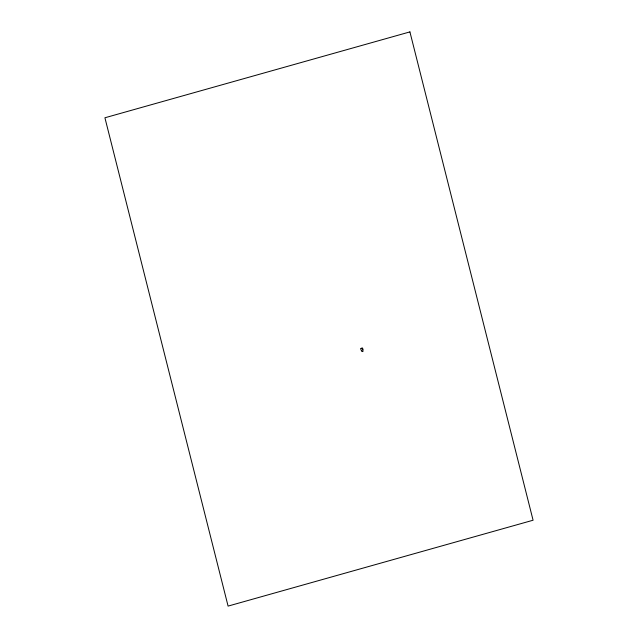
<?xml version="1.0" encoding="UTF-8"?>
<svg xmlns="http://www.w3.org/2000/svg" width="638" height="638" viewBox="0 0 638 638"><rect width="100%" height="100%" fill="white"/><g stroke="black" fill="none" stroke-linecap="round" stroke-linejoin="round"><path stroke-width="0.96" d="M361.012 348.46L360.789 348.978A3.724 3.19 -20.1 0 0 361.387 350.461L361.794 350.988M361.706 350.884L361.874 351.075A1.739 1.491 -20.1 0 0 362.583 351.618M362.942 349.608L362.878 349.249A2.393 2.05 -20.1 0 0 362.376 348.061M362.759 349.688A3.884 3.326 -20.1 0 1 362.878 351.578M361.036 348.476A1.005 0.861 -20.1 0 1 362.121 348.117M409.915 31.9L104.919 117.775L228.085 606.1L533.081 520.225L409.915 31.9"/></g></svg>
